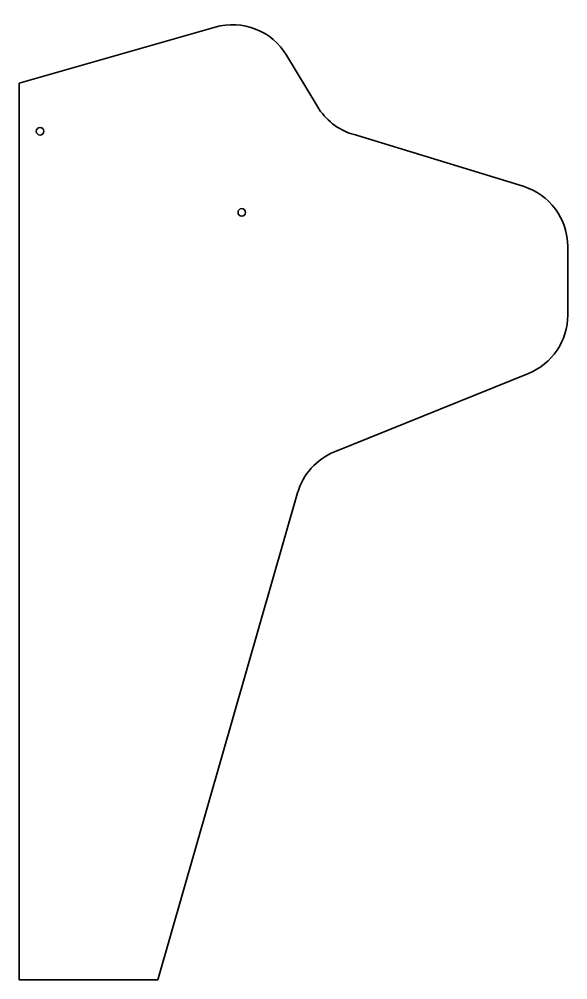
# Model space of a CAD drawing. Header units: inches. Extents: x 0 to 435, y 0 to 762.
import ezdxf

# ---------------------------------------------------------------- set-up
doc = ezdxf.new("R2010")
doc.units = ezdxf.units.IN
doc.header["$MEASUREMENT"] = 0
doc.layers.add('SIMUMAK Visible (ISO)', color=7, linetype='Continuous', lineweight=35)

# ---------------------------------------------------------------- blocks, each defined once
blk = doc.blocks.new('AMB-03-SALPLTI01_Sheet_13_AMB-03-SALPLTI01')
at = {"layer": 'SIMUMAK Visible (ISO)'}
for p, q in [((-217.5, 332.26), (-62.13, 376.81)), ((-5.49, 354.5), (18.95, 313.83)), ((-217.5, -378.74), (-217.5, 332.26)), ((47.19, 291.77), (182.12, 250.52)), ((217.5, 202.7), (217.5, 148.42)), ((186.23, 102.06), (32.56, 39.98)), ((3.23, 7.4), (-107.5, -378.74)), ((-107.5, -378.74), (-217.5, -378.74))]:
    blk.add_line(p, q, dxfattribs=at)
for centre in [(-201, 294.19), (-41, 229.82)]:
    blk.add_circle(centre, 3, dxfattribs=at)
at = {"layer": 'SIMUMAK Visible (ISO)', "extrusion": (0, 0, -1)}
for centre, start, end in [((48.35, 328.74), 74, 149), ((-167.5, 202.7), 107, 180), ((-167.5, 148.42), 180, 248)]:
    blk.add_arc(centre, 50, start, end, dxfattribs=at)
at = {"layer": 'SIMUMAK Visible (ISO)'}
for centre, start, end in [((61.8, 339.58), 211, 253), ((51.29, -6.38), 112, 164)]:
    blk.add_arc(centre, 50, start, end, dxfattribs=at)

msp = doc.modelspace()

# ---------------------------------------------------------------- block references
msp.add_blockref('AMB-03-SALPLTI01_Sheet_13_AMB-03-SALPLTI01', (217.5, 378.74))

doc.saveas('drawing.dxf')
